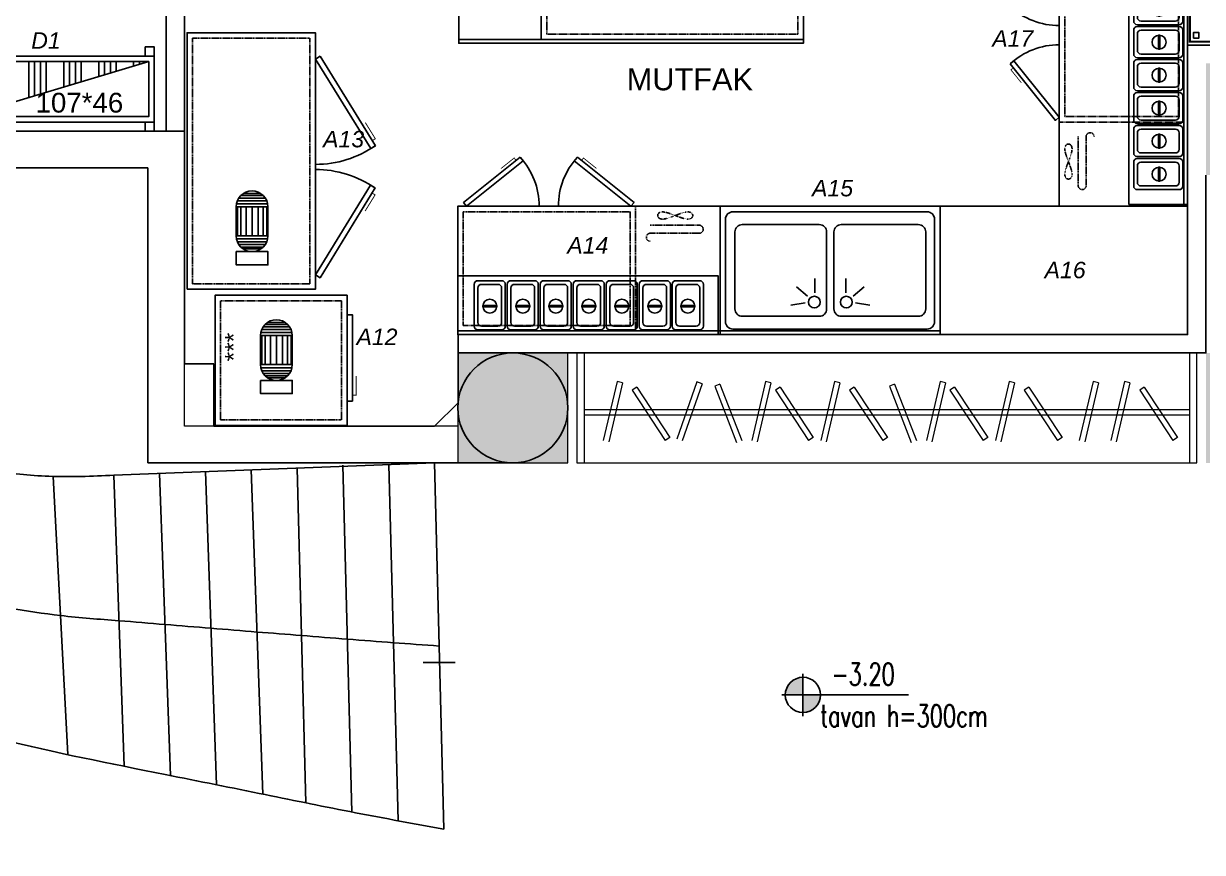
# Model space of a CAD drawing. Header units: centimetres. Extents: x 25718 to 30447, y -4730 to -3356.
# Drawn here: x 27321 to 27964, y -4129 to -3677 of the extents above; entities that cross this region are included whole.
import ezdxf

# ---------------------------------------------------------------- set-up
doc = ezdxf.new("R2010")
doc.units = ezdxf.units.CM
doc.linetypes.add('DASHED', pattern=[0.75, 0.5, -0.25])
doc.linetypes.add('DUZ', pattern=[500, 500])
for name, color, linetype in [('-DWG_ANA', 7, 'Continuous'), ('HANE_betonarme', 6, 'Continuous'), ('HANE_duvar', 4, 'Continuous'), ('HANE_merdiven', 3, 'Continuous'), ('Kıtc-002 Çizgi', 7, 'Continuous'), ('Kıtc-006 Yazı 001', 1, 'Continuous'), ('Kıtc-041 İstif Rafı', 7, 'Continuous'), ('MEKSO', 7, 'Continuous'), ('mn-kot', 2, 'Continuous'), ('S2000-002 Çizgi', 7, 'Continuous')]:
    doc.layers.add(name, color=color, linetype=linetype)
doc.layers.add('HANE_tarama2', color=8, linetype='DUZ', lineweight=9)
doc.layers.add('mn-tefris', color=241, linetype='Continuous', lineweight=20)
doc.styles.add('ROMANS', font='romanstw.shx', dxfattribs={"width": 0.85})
doc.styles.get("Standard").update_dxf_attribs({"font": 'arial.ttf'})

# ---------------------------------------------------------------- blocks, each defined once
blk = doc.blocks.new('akkot')
h = blk.add_hatch(color=256)
h.paths.add_polyline_path([(0, 9.6, 0.414214), (-9.6, 0), (0, 0)])
h.paths.add_polyline_path([(0, -9.6, 0.414214), (9.6, 0), (0, 0)])
for p, q in [((0, 11.55), (0, -11.55)), ((57.6, 0), (-11.55, 0))]:
    blk.add_line(p, q)
blk.add_circle((0, 0), 9.6)
at = {"style": 'ROMANS', "width": 0.7}
for tag, p in [('INCE-KOT', (15.6, 4.8)), ('KABA-KOT', (15.6, -16.8))]:
    blk.add_attdef(tag, p, '', height=12, dxfattribs=at)
blk = doc.blocks.new('A$C72F735DC')
at = {"layer": 'Kıtc-002 Çizgi'}
for p, q in [((188, 95.82), (0, 95.82)), ((155.17, 33.58), (155, 32.84)), ((155, 32.84), (155.17, 32.11)), ((155.66, 34.22), (155.17, 33.58)), ((156.47, 34.67), (155.66, 34.22)), ((157.62, 34.85), (156.47, 34.67)), ((159.07, 34.67), (157.62, 34.85)), ((160.78, 34.22), (159.07, 34.67)), ((162.64, 33.58), (160.78, 34.22)), ((164.59, 32.84), (162.64, 33.58)), ((162.64, 32.11), (164.59, 32.84)), ((164.59, 32.84), (166.54, 33.58)), ((166.54, 32.11), (164.59, 32.84)), ((166.54, 33.58), (168.4, 34.22)), ((168.4, 34.22), (170.1, 34.67)), ((170.1, 34.67), (171.56, 34.85)), ((171.56, 34.85), (172.7, 34.67)), ((172.7, 34.67), (173.52, 34.22)), ((173.52, 34.22), (174.01, 33.58)), ((174.01, 33.58), (174.17, 32.84)), ((174.17, 32.84), (174.01, 32.11)), ((155.17, 32.11), (155.66, 31.47)), ((155.66, 31.47), (156.47, 31.01)), ((156.47, 31.01), (157.62, 30.84)), ((157.62, 30.84), (159.07, 31.01)), ((159.07, 31.01), (160.78, 31.47)), ((160.78, 31.47), (162.64, 32.11)), ((168.4, 31.47), (166.54, 32.11)), ((170.1, 31.01), (168.4, 31.47)), ((171.56, 30.84), (170.1, 31.01)), ((172.7, 31.01), (171.56, 30.84)), ((173.52, 31.47), (172.7, 31.01)), ((174.01, 32.11), (173.52, 31.47))]:
    blk.add_line(p, q, dxfattribs=at)
for points in [[(188, 27.82), (188, 97.82), (0, 97.82), (0, 27.82)], [(36.69, 0.15), (2.46, 25.76), (4, 27.82), (38.23, 2.2)], [(62.06, 0), (96.17, 25.77), (94.62, 27.82), (60.51, 2.05)], [(108.04, 0), (142.15, 25.77), (140.6, 27.82), (106.49, 2.05)]]:
    blk.add_lwpolyline(points, close=True, dxfattribs=at)
at = {"layer": 'Kıtc-002 Çizgi', "linetype": 'DASHED'}
blk.add_lwpolyline([(140, 92.82), (3, 92.82), (3, 30.82), (140, 30.82)], close=True, dxfattribs=at)
at = {"layer": 'Kıtc-002 Çizgi'}
blk.add_lwpolyline([(143, 95.82), (143, 27.82)], dxfattribs=at)
for points in [[(177.67, 42.5), (151, 42.5, -1), (151, 46.84)], [(151, 38.15), (177.67, 38.15, 1), (177.67, 42.5)]]:
    blk.add_lwpolyline(points, format="xyb", dxfattribs=at)
at = {"layer": 'Kıtc-002 Çizgi', "const_width": 0.428}
for points in [[(34.44, 1.84), (33.45, 0.51), (27.79, 4.74), (26.35, 5.83)], [(64.3, 1.7), (65.3, 0.38), (70.93, 4.63), (72.38, 5.72)], [(110.28, 1.7), (111.28, 0.38), (116.91, 4.63), (118.36, 5.72)]]:
    blk.add_lwpolyline(points, dxfattribs=at)
at = {"layer": 'Kıtc-002 Çizgi'}
for centre, start, end in [((4, 27.82), 319.75503, 0), ((94.62, 27.82), 180, 220.50921), ((140.6, 27.82), 180, 220.50921)]:
    blk.add_arc(centre, 42.75, start, end, dxfattribs=at)
blk = doc.blocks.new('A$C01E77913')
at = {"layer": 'MEKSO'}
for points in [[(2, 26.8), (15, 26.8, -0.414214), (17, 24.8), (17, 2, -0.414214), (15, 0), (2, 0, -0.414214), (0, 2), (0, 24.8, -0.414214)], [(4, 24.8), (13, 24.8, -0.414214), (15, 22.8), (15, 4, -0.414214), (13, 2), (4, 2, -0.414214), (2, 4), (2, 22.8, -0.414214)]]:
    blk.add_lwpolyline(points, format="xyb", close=True, dxfattribs=at)
blk.add_lwpolyline([(4.71, 14.27), (12.21, 14.27), (12.21, 13.52), (4.71, 13.52)], close=True, dxfattribs=at)
blk.add_circle((8.46, 13.87), 3.82, dxfattribs=at)
blk = doc.blocks.new('A$C357E3BED')
at = {"layer": 'Kıtc-002 Çizgi'}
blk.add_lwpolyline([(142, 32), (0, 32), (0, 0), (142, 0)], close=True, dxfattribs=at)
at = {"layer": 'Kıtc-002 Çizgi', "xscale": -1}
for p in [(25.91, 2.6), (43.91, 2.6), (61.91, 2.6), (79.91, 2.6), (97.91, 2.6), (115.91, 2.6), (133.91, 2.6)]:
    blk.add_blockref('A$C01E77913', p, dxfattribs=at)
blk = doc.blocks.new('A$C36FB6ECB')
at = {"layer": 'Kıtc-002 Çizgi'}
blk.add_line((143, 94.83), (0, 94.83), dxfattribs=at)
at = {"layer": 'Kıtc-002 Çizgi', "linetype": 'DASHED', "ltscale": 0.1}
for p, q in [((109.17, 32.59), (109, 31.86)), ((109.66, 33.23), (109.17, 32.59)), ((110.47, 33.69), (109.66, 33.23)), ((111.62, 33.86), (110.47, 33.69)), ((113.07, 33.69), (111.62, 33.86)), ((114.78, 33.23), (113.07, 33.69)), ((116.64, 32.59), (114.78, 33.23)), ((118.59, 31.86), (116.64, 32.59)), ((118.59, 31.86), (120.54, 32.59)), ((120.54, 32.59), (122.4, 33.23)), ((122.4, 33.23), (124.1, 33.69)), ((124.1, 33.69), (125.56, 33.86)), ((125.56, 33.86), (126.7, 33.69)), ((126.7, 33.69), (127.52, 33.23)), ((127.52, 33.23), (128.01, 32.59)), ((128.01, 32.59), (128.17, 31.86)), ((109, 31.86), (109.17, 31.12)), ((109.17, 31.12), (109.66, 30.48)), ((109.66, 30.48), (110.47, 30.03)), ((110.47, 30.03), (111.62, 29.86)), ((111.62, 29.86), (113.07, 30.03)), ((113.07, 30.03), (114.78, 30.48)), ((114.78, 30.48), (116.64, 31.12)), ((116.64, 31.12), (118.59, 31.86)), ((120.54, 31.12), (118.59, 31.86)), ((122.4, 30.48), (120.54, 31.12)), ((124.1, 30.03), (122.4, 30.48)), ((125.56, 29.86), (124.1, 30.03)), ((126.7, 30.03), (125.56, 29.86)), ((127.52, 30.48), (126.7, 30.03)), ((128.01, 31.12), (127.52, 30.48)), ((128.17, 31.86), (128.01, 31.12))]:
    blk.add_line(p, q, dxfattribs=at)
at = {"layer": 'Kıtc-002 Çizgi'}
for points in [[(143, 26.83), (143, 96.83), (0, 96.83), (0, 26.83)], [(34.05, 0), (3.15, 24.77), (4.8, 26.83), (35.7, 2.06)], [(65.2, 0), (96.1, 24.77), (94.44, 26.83), (63.55, 2.06)]]:
    blk.add_lwpolyline(points, close=True, dxfattribs=at)
at = {"layer": 'Kıtc-002 Çizgi', "linetype": 'DASHED'}
blk.add_lwpolyline([(94, 91.83), (3, 91.83), (3, 29.83), (94, 29.83)], close=True, dxfattribs=at)
blk.add_lwpolyline([(97, 94.83), (97, 26.83)], dxfattribs=at)
for points in [[(131.67, 41.51), (105, 41.51, -1), (105, 45.86)], [(105, 37.17), (131.67, 37.17, 1), (131.67, 41.51)]]:
    blk.add_lwpolyline(points, format="xyb", dxfattribs=at)
at = {"layer": 'Kıtc-002 Çizgi', "const_width": 0.44}
for points in [[(31.79, 1.81), (30.72, 0.48), (25.05, 5.03), (23.6, 6.19)], [(67.46, 1.81), (68.52, 0.48), (74.19, 5.03), (75.64, 6.19)]]:
    blk.add_lwpolyline(points, dxfattribs=at)
at = {"layer": 'Kıtc-002 Çizgi'}
for centre, start, end in [((4.8, 26.83), 317.45675, 0), ((94.44, 26.83), 180, 222.54325)]:
    blk.add_arc(centre, 39.6, start, end, dxfattribs=at)
blk = doc.blocks.new('A$C2A1F5D68')
at = {"layer": 'Kıtc-002 Çizgi'}
for p, q in [((46.18, 52.76), (38.37, 53.87)), ((73.5, 52.76), (81.31, 53.87)), ((47.41, 48.95), (41.31, 43.95)), ((51.32, 47.29), (51.32, 39.4)), ((68.36, 47.29), (68.36, 39.4)), ((72.27, 48.95), (78.36, 43.95))]:
    blk.add_line(p, q, dxfattribs=at)
for points in [[(0, 0), (120, 0), (120, 70), (0, 70)], [(0, 68), (120, 68), (120, 70), (0, 70)]]:
    blk.add_lwpolyline(points, close=True, dxfattribs=at)
for points in [[(7, 3), (113, 3, 0.414214), (117, 7), (117, 63, 0.414214), (113, 67), (7, 67, 0.414214), (3, 63), (3, 7, 0.414214)], [(53.84, 10), (11.84, 10, -0.414214), (7.84, 14), (7.84, 56, -0.414214), (11.84, 60), (53.84, 60, -0.414214), (57.84, 56), (57.84, 14, -0.414214)], [(65.84, 10), (107.84, 10, 0.414214), (111.84, 14), (111.84, 56, 0.414214), (107.84, 60), (65.84, 60, 0.414214), (61.84, 56), (61.84, 14, 0.414214)]]:
    blk.add_lwpolyline(points, format="xyb", close=True, dxfattribs=at)
for centre in [(51.13, 52.26), (68.55, 52.26)]:
    blk.add_circle(centre, 3.19, dxfattribs=at)
blk = doc.blocks.new('A$C6D232EF7')
at = {"layer": 'Kıtc-041 İstif Rafı'}
h = blk.add_hatch(dxfattribs=at)
h.set_pattern_fill('ANSI34', color=254, angle=45)
h.set_pattern_definition([(90, (8635.455, 5564.05), (-19.05, 4e-15), []), (90, (8638.63, 5567.225), (-19.05, 4e-15), []), (90, (8641.805, 5570.4), (-19.05, 4e-15), []), (90, (8644.98, 5573.575), (-19.05, 4e-15), [])])
h.paths.add_polyline_path([(103, 38), (3, 38), (3, 8)])
blk.add_line((3, 8), (103, 38), dxfattribs=at)
for points in [[(5, 46), (5, 41), (0, 41), (0, 46)], [(101, 46), (101, 41), (106, 41), (106, 46)], [(0, 5), (0, 41), (106, 41), (106, 5)], [(3, 8), (3, 38), (103, 38), (103, 8)], [(5, 0), (5, 5), (0, 5), (0, 0)], [(101, 0), (101, 5), (106, 5), (106, 0)]]:
    blk.add_lwpolyline(points, close=True, dxfattribs=at)
blk.add_text('107*46', height=10.8, dxfattribs=at).set_placement((41.24, 10.14))
blk = doc.blocks.new('A$C58414264')
at = {"layer": 'Kıtc-002 Çizgi', "color": 4}
for p, q in [((25.52, 52.33), (41.48, 52.33)), ((26.32, 53.82), (40.68, 53.82)), ((27.39, 55.13), (39.61, 55.13)), ((28.7, 56.2), (38.3, 56.2)), ((25.03, 50.71), (41.97, 50.71)), ((25.03, 31.49), (41.97, 31.49)), ((25.52, 29.87), (41.48, 29.87)), ((26.32, 28.38), (40.68, 28.38)), ((27.39, 27.07), (39.61, 27.07)), ((28.7, 26), (38.3, 26))]:
    blk.add_line(p, q, dxfattribs=at)
at = {"layer": 'Kıtc-002 Çizgi'}
for points in [[(72, 0), (72, 71), (0, 71), (0, 0)], [(75, 13.28), (75, 60.28), (72, 60.28), (72, 13.28)]]:
    blk.add_lwpolyline(points, close=True, dxfattribs=at)
at = {"layer": 'Kıtc-002 Çizgi', "linetype": 'DASHED'}
blk.add_lwpolyline([(69, 3), (69, 68), (3, 68), (3, 3)], close=True, dxfattribs=at)
at = {"layer": 'Kıtc-002 Çizgi', "color": 4}
for points in [[(24.86, 33.18), (24.86, 49.02), (42.14, 49.02), (42.14, 33.18)], [(25.52, 33.18), (25.52, 49.02), (27.39, 49.02), (27.39, 33.18)], [(27.39, 33.18), (27.39, 49.02), (30.19, 49.02), (30.19, 33.18)], [(30.19, 33.18), (30.19, 49.02), (33.5, 49.02), (33.5, 33.18)], [(33.5, 33.18), (33.5, 49.02), (36.81, 49.02), (36.81, 33.18)], [(36.81, 33.18), (36.81, 49.02), (39.61, 49.02), (39.61, 33.18)], [(39.61, 33.18), (39.61, 49.02), (41.48, 49.02), (41.48, 33.18)], [(24.86, 24.54), (24.86, 17.34), (42.14, 17.34), (42.14, 24.54)]]:
    blk.add_lwpolyline(points, close=True, dxfattribs=at)
at = {"layer": 'Kıtc-002 Çizgi', "const_width": 0.5}
blk.add_lwpolyline([(75, 16.57), (76.93, 16.57), (76.93, 24.83), (76.93, 26.95)], dxfattribs=at)
at = {"layer": 'Kıtc-002 Çizgi', "color": 4}
for centre, start, end in [((33.5, 49.02), 0, 180), ((33.5, 33.18), 180, 0)]:
    blk.add_arc(centre, 8.64, start, end, dxfattribs=at)
at = {"layer": 'Kıtc-002 Çizgi'}
blk.add_text('***', height=9.6, rotation=90, dxfattribs=at).set_placement((14.96, 34.92))
blk = doc.blocks.new('A$C36137192')
at = {"layer": 'Kıtc-002 Çizgi', "color": 4}
for p, q in [((22, 72.33), (22, 62.73)), ((23.07, 73.64), (23.07, 61.42)), ((24.38, 74.71), (24.38, 60.34)), ((25.87, 75.51), (25.87, 59.55)), ((27.49, 76), (27.49, 59.05)), ((46.71, 76), (46.71, 59.05)), ((48.33, 75.51), (48.33, 59.55)), ((49.82, 74.71), (49.82, 60.34)), ((51.13, 73.64), (51.13, 61.42)), ((52.2, 72.33), (52.2, 62.73))]:
    blk.add_line(p, q, dxfattribs=at)
at = {"layer": 'Kıtc-002 Çizgi'}
for p, q in [((125.66, 33.03), (76.74, 2.81)), ((125.66, 33.03), (127.24, 30.48)), ((78.32, 0.26), (127.24, 30.48)), ((76.74, 2.81), (78.32, 0.26))]:
    blk.add_line(p, q, dxfattribs=at)
for points in [[(0, 103.03), (140, 103.03), (140, 33.03), (0, 33.03)], [(55.34, 0.41), (6.32, 30.47), (7.89, 33.03), (56.91, 2.97)]]:
    blk.add_lwpolyline(points, close=True, dxfattribs=at)
at = {"layer": 'Kıtc-002 Çizgi', "linetype": 'DASHED'}
blk.add_lwpolyline([(3, 100.03), (137, 100.03), (137, 36.03), (3, 36.03)], close=True, dxfattribs=at)
at = {"layer": 'Kıtc-002 Çizgi', "color": 4}
for points in [[(20.54, 76.17), (13.34, 76.17), (13.34, 58.89), (20.54, 58.89)], [(29.18, 76.17), (45.02, 76.17), (45.02, 58.89), (29.18, 58.89)], [(29.18, 75.51), (45.02, 75.51), (45.02, 73.64), (29.18, 73.64)], [(29.18, 73.64), (45.02, 73.64), (45.02, 70.83), (29.18, 70.83)], [(29.18, 70.83), (45.02, 70.83), (45.02, 67.53), (29.18, 67.53)], [(29.18, 67.53), (45.02, 67.53), (45.02, 64.22), (29.18, 64.22)], [(29.18, 64.22), (45.02, 64.22), (45.02, 61.42), (29.18, 61.42)], [(29.18, 61.42), (45.02, 61.42), (45.02, 59.55), (29.18, 59.55)]]:
    blk.add_lwpolyline(points, close=True, dxfattribs=at)
at = {"layer": 'Kıtc-002 Çizgi', "const_width": 0.5}
for points in [[(52.53, 2.13), (51.52, 0.48), (44.48, 4.8), (42.68, 5.91)], [(81.12, 1.99), (82.14, 0.34), (89.16, 4.68), (90.96, 5.8)]]:
    blk.add_lwpolyline(points, dxfattribs=at)
at = {"layer": 'Kıtc-002 Çizgi', "color": 4}
for centre, start, end in [((29.18, 67.53), 90, 270), ((45.02, 67.53), 270, 90)]:
    blk.add_arc(centre, 8.64, start, end, dxfattribs=at)
at = {"layer": 'Kıtc-002 Çizgi'}
for centre, start, end in [((7.89, 33.03), 325.48839, 0), ((125.66, 33.03), 180, 214.69254)]:
    blk.add_arc(centre, 57.5, start, end, dxfattribs=at)

msp = doc.modelspace()

# ---------------------------------------------------------------- hatches: boundary and pattern name
at = {"layer": 'HANE_tarama2'}
h = msp.add_hatch(dxfattribs=at)
h.set_pattern_fill('JIS_STN_1E', color=256, scale=7, angle=90)
h.set_pattern_definition([(135, (28557.952, -5293.5246), (-4.949747, -4.949747), []), (135, (28557.952, -5288.5896), (-4.949747, -4.949747), [7, -3.5])])
h.paths.add_polyline_path([(27277.46, -4384.64), (27221.46, -4384.64), (27221.46, -4330.64), (27277.46, -4330.64)])
edge = h.paths.add_edge_path()
edge.add_arc((27587.46, -4354.64), 30, 0, 360)
edge = h.paths.add_edge_path()
edge.add_arc((27995.46, -4354.64), 30, 0, 360)
edge = h.paths.add_edge_path()
edge.add_arc((27995.46, -3886.64), 30, 0, 360)
edge = h.paths.add_edge_path()
edge.add_arc((27587.46, -3886.64), 30, 0, 360)
at = {"layer": 'mn-tefris'}
h = msp.add_hatch(color=1, dxfattribs=at)
h.dxf.hatch_style = 1
h.paths.add_polyline_path([(28139.96, -4159.64), (28139.96, -4224.64), (28204.96, -4224.64)])
h.paths.add_polyline_path([(27689.88, -4159.64), (27624.88, -4224.64), (27689.88, -4224.64)])
h.paths.add_polyline_path([(27965.46, -3698.64), (27965.46, -3759.64), (28025.46, -3759.64), (28025.46, -3698.64)])
edge = h.paths.add_edge_path()
edge.add_line((27557.46, -3856.64), (27557.46, -3886.64))
edge.add_arc((27587.46, -3886.64), 30, 90, 180, ccw=False)
edge.add_line((27587.46, -3856.64), (27557.46, -3856.64))
edge = h.paths.add_edge_path()
edge.add_arc((27587.46, -3886.64), 30, 0, 90, ccw=False)
edge.add_line((27617.46, -3886.64), (27617.46, -3856.64))
edge.add_line((27617.46, -3856.64), (27587.46, -3856.64))
edge = h.paths.add_edge_path()
edge.add_line((27587.46, -3916.64), (27617.46, -3916.64))
edge.add_line((27617.46, -3916.64), (27617.46, -3886.64))
edge.add_arc((27587.46, -3886.64), 30, -90, 0, ccw=False)
edge = h.paths.add_edge_path()
edge.add_line((27557.46, -3886.64), (27557.46, -3916.64))
edge.add_line((27557.46, -3916.64), (27587.46, -3916.64))
edge.add_arc((27587.46, -3886.64), 30, 180, 269.99876, ccw=False)
edge = h.paths.add_edge_path()
edge.add_line((27965.46, -3856.64), (27965.46, -3886.64))
edge.add_arc((27995.46, -3886.64), 30, 90, 180, ccw=False)
edge.add_line((27995.46, -3856.64), (27965.46, -3856.64))
edge = h.paths.add_edge_path()
edge.add_arc((27995.46, -3886.64), 30, 0, 90, ccw=False)
edge.add_line((28025.46, -3886.64), (28025.46, -3856.64))
edge.add_line((28025.46, -3856.64), (27995.46, -3856.64))
edge = h.paths.add_edge_path()
edge.add_line((27995.46, -3916.64), (28025.46, -3916.64))
edge.add_line((28025.46, -3916.64), (28025.46, -3886.64))
edge.add_arc((27995.46, -3886.64), 30, -90, 0, ccw=False)
edge = h.paths.add_edge_path()
edge.add_line((27965.46, -3886.64), (27965.46, -3916.64))
edge.add_line((27965.46, -3916.64), (27995.46, -3916.64))
edge.add_arc((27995.46, -3886.64), 30, 180, 270, ccw=False)
edge = h.paths.add_edge_path()
edge.add_line((27965.46, -4324.64), (27965.46, -4354.64))
edge.add_arc((27995.46, -4354.64), 30, 90, 180, ccw=False)
edge.add_line((27995.46, -4324.64), (27965.46, -4324.64))
edge = h.paths.add_edge_path()
edge.add_line((27965.46, -4354.64), (27965.46, -4384.64))
edge.add_line((27965.46, -4384.64), (27995.46, -4384.64))
edge.add_arc((27995.46, -4354.64), 30, 180, 270, ccw=False)
edge = h.paths.add_edge_path()
edge.add_arc((27995.46, -4354.64), 30, 0, 90, ccw=False)
edge.add_line((28025.46, -4354.64), (28025.46, -4324.64))
edge.add_line((28025.46, -4324.64), (27995.46, -4324.64))
edge = h.paths.add_edge_path()
edge.add_line((27995.46, -4384.64), (28025.46, -4384.64))
edge.add_line((28025.46, -4384.64), (28025.46, -4354.64))
edge.add_arc((27995.46, -4354.64), 30, -90, 0, ccw=False)
edge = h.paths.add_edge_path()
edge.add_line((27557.46, -4324.64), (27557.46, -4354.64))
edge.add_arc((27587.46, -4354.64), 30, 90, 180, ccw=False)
edge.add_line((27587.46, -4324.64), (27557.46, -4324.64))
edge = h.paths.add_edge_path()
edge.add_line((27557.46, -4354.64), (27557.46, -4384.64))
edge.add_line((27557.46, -4384.64), (27587.46, -4384.64))
edge.add_arc((27587.46, -4354.64), 30, 180, 270, ccw=False)
edge = h.paths.add_edge_path()
edge.add_line((27587.46, -4384.64), (27617.46, -4384.64))
edge.add_line((27617.46, -4384.64), (27617.46, -4354.64))
edge.add_arc((27587.46, -4354.64), 30, -90, 0, ccw=False)
edge = h.paths.add_edge_path()
edge.add_arc((27587.46, -4354.64), 30, 0, 90, ccw=False)
edge.add_line((27617.46, -4354.64), (27617.46, -4324.64))
edge.add_line((27617.46, -4324.64), (27587.46, -4324.64))

# ---------------------------------------------------------------- linework, layer by layer
at = {"layer": '-DWG_ANA', "color": 0, "const_width": 1.2}
msp.add_lwpolyline([(27956.65, -3686.82), (28031.48, -3686.82), (28031.48, -3640.53), (27956.65, -3640.53)], close=True, dxfattribs=at)
msp.add_lwpolyline([(27958.65, -3684.82), (27958.65, -3681.82), (27961.65, -3681.82), (27961.65, -3684.82), (27958.65, -3684.82)])
at = {"layer": 'HANE_betonarme'}
msp.add_circle((27587.46, -3886.64), 30, dxfattribs=at)
at = {"layer": 'HANE_duvar'}
for p, q in [((27179.95, -3735.64), (27408.46, -3735.64)), ((27408.46, -3735.64), (27408.46, -3862.64)), ((27159.95, -3755.64), (27388.46, -3755.64)), ((27388.46, -3755.64), (27388.46, -3916.64)), ((27408.46, -3862.64), (27424.46, -3862.64)), ((27424.46, -3862.64), (27424.46, -3896.64)), ((27544.82, -3896.64), (27557.58, -3883.87)), ((27424.46, -3896.64), (27544.82, -3896.64)), ((27388.46, -3916.64), (27587.46, -3916.64)), ((27544.82, -3916.64), (27544.82, -3916.64))]:
    msp.add_line(p, q, dxfattribs=at)
for points in [[(28333.12, -3688.64), (27955.46, -3688.64), (27955.46, -3846.64), (27557.58, -3846.64), (27557.58, -3883.87)], [(27965.46, -3759.64), (27965.46, -3856.64), (27557.46, -3856.64)]]:
    msp.add_lwpolyline(points, dxfattribs=at)
at = {"layer": 'HANE_merdiven'}
msp.add_line((27538.66, -4025.65), (27555.98, -4025.65), dxfattribs=at)
for points in [[(27544.82, -3916.64), (27369.82, -3923.35)], [(27419.78, -3921.43), (27425.89, -4092.3)], [(27444.76, -3920.47), (27451.09, -4097.39)], [(27469.82, -3919.51), (27474.61, -4102.16)], [(27494.78, -3917.9), (27499.75, -4107.15)], [(27519.79, -3917.6), (27524.88, -4111.92)], [(27544.82, -3916.64), (27549.83, -4116.57)], [(27336.73, -3924.05), (27344.82, -4075.73)], [(27369.82, -3923.35), (27375.5, -4082.21)], [(27394.8, -3922.39), (27400.69, -4087.25)]]:
    msp.add_lwpolyline(points, dxfattribs=at)
for points, knots in [([(27369.82, -3923.35), (27357.99, -3923.9), (27335.56, -3924.96), (27292.38, -3919.66), (27260.82, -3917.64), (27239.82, -3918.71)], [0, 0, 0, 0, 35.458327, 67.218111, 130.243504, 130.243504, 130.243504, 130.243504]), ([(27547.32, -4016.6), (27538.99, -4015.99), (27522.31, -4014.76), (27497.27, -4012.89), (27472.47, -4010.83), (27447.65, -4008.95), (27422.84, -4006.85), (27397.74, -4004.84), (27370.4, -4002.54), (27342.02, -4000.56), (27312.73, -3995.83), (27284.85, -3991.33), (27266.09, -3988.83), (27256.84, -3988.18)], [0, 0, 0, 0, 25.059508, 50.190332, 75.332828, 99.695061, 124.869731, 150.042143, 175.213726, 207.217169, 235.308538, 264.143931, 291.988187, 291.988187, 291.988187, 291.988187]), ([(27549.83, -4116.51), (27533.76, -4113.57), (27501.24, -4107.61), (27450.69, -4097.28), (27386.07, -4084.28), (27326.71, -4072.6), (27285.56, -4061.73), (27274.22, -4059.15)], [0, 0, 0, 0, 48.997254, 99.186454, 154.800591, 246.607465, 281.330925, 281.330925, 281.330925, 281.330925])]:
    msp.add_open_spline(points, degree=3, knots=knots, dxfattribs=at)
at = {"layer": 'HANE_tarama2'}
msp.add_lwpolyline([(27617.46, -3916.64), (27617.46, -3856.64), (27557.46, -3856.64), (27557.46, -3916.64)], close=True, dxfattribs=at)
at = {"layer": 'mn-tefris'}
for p, q in [((27626.46, -3856.64), (27626.46, -3916.64)), ((27956.46, -3856.64), (27956.46, -3916.64)), ((27644.29, -3872.31), (27636.82, -3904.46)), ((27647.21, -3872.99), (27639.74, -3905.13)), ((27647.21, -3872.99), (27644.29, -3872.31)), ((27655.04, -3875.27), (27652.53, -3876.92)), ((27655.04, -3875.27), (27673.15, -3902.86)), ((27687.89, -3872.5), (27677, -3903.65)), ((27690.72, -3873.49), (27679.83, -3904.64)), ((27690.72, -3873.49), (27687.89, -3872.5)), ((27700.45, -3873.67), (27697.65, -3874.75)), ((27697.65, -3874.75), (27709.53, -3905.54)), ((27700.45, -3873.67), (27712.33, -3904.46)), ((27725.31, -3872.31), (27717.83, -3904.46)), ((27728.23, -3872.99), (27720.76, -3905.13)), ((27728.23, -3872.99), (27725.31, -3872.31)), ((27733.18, -3875.27), (27730.67, -3876.92)), ((27733.18, -3875.27), (27751.28, -3902.86)), ((27762.92, -3872.31), (27755.45, -3904.46)), ((27765.85, -3872.99), (27758.37, -3905.13)), ((27765.85, -3872.99), (27762.92, -3872.31)), ((27773.68, -3875.27), (27771.17, -3876.92)), ((27773.68, -3875.27), (27791.79, -3902.86)), ((27795.67, -3873.67), (27792.87, -3874.75)), ((27792.87, -3874.75), (27804.75, -3905.54)), ((27795.67, -3873.67), (27807.55, -3904.46)), ((27820.53, -3872.31), (27813.05, -3904.46)), ((27823.45, -3872.99), (27815.97, -3905.13)), ((27823.45, -3872.99), (27820.53, -3872.31)), ((27828.39, -3875.27), (27825.89, -3876.92)), ((27828.39, -3875.27), (27846.5, -3902.86)), ((27858.14, -3872.31), (27850.67, -3904.46)), ((27861.06, -3872.99), (27853.59, -3905.13)), ((27861.06, -3872.99), (27858.14, -3872.31)), ((27868.9, -3875.27), (27866.39, -3876.92)), ((27868.9, -3875.27), (27887, -3902.86)), ((27903.89, -3872.31), (27896.42, -3904.46)), ((27906.81, -3872.99), (27899.34, -3905.13)), ((27906.81, -3872.99), (27903.89, -3872.31)), ((27921.1, -3872.31), (27913.63, -3904.46)), ((27924.02, -3872.99), (27916.55, -3905.13)), ((27924.02, -3872.99), (27921.1, -3872.31)), ((27931.85, -3875.27), (27929.34, -3876.92)), ((27931.85, -3875.27), (27949.96, -3902.86)), ((27652.53, -3876.92), (27670.64, -3904.5)), ((27730.67, -3876.92), (27748.78, -3904.5)), ((27771.17, -3876.92), (27789.28, -3904.5)), ((27825.89, -3876.92), (27843.99, -3904.5)), ((27866.39, -3876.92), (27884.5, -3904.5)), ((27929.34, -3876.92), (27947.45, -3904.5)), ((27956.46, -3887.64), (27626.46, -3887.64)), ((27956.46, -3890.64), (27626.46, -3890.64)), ((27673.15, -3902.86), (27670.64, -3904.5)), ((27751.28, -3902.86), (27748.78, -3904.5)), ((27791.79, -3902.86), (27789.28, -3904.5)), ((27846.5, -3902.86), (27843.99, -3904.5)), ((27887, -3902.86), (27884.5, -3904.5)), ((27949.96, -3902.86), (27947.45, -3904.5))]:
    msp.add_line(p, q, dxfattribs=at)
msp.add_lwpolyline([(27557.46, -3896.64), (27408.46, -3896.64), (27408.46, -3735.64)], dxfattribs=at)
for points in [[(27617.46, -3916.64), (27617.46, -3856.64), (27557.46, -3856.64), (27557.46, -3916.64)], [(27622.46, -3856.64), (27622.46, -3916.64), (27960.46, -3916.64), (27960.46, -3856.64)]]:
    msp.add_lwpolyline(points, close=True, dxfattribs=at)
at = {"layer": 'S2000-002 Çizgi'}
for points in [[(27398.46, -3578.64), (27398.46, -3735.64)], [(27408.46, -3578.64), (27408.46, -3735.64)]]:
    msp.add_lwpolyline(points, dxfattribs=at)
msp.add_lwpolyline([(27820.46, -3776.64), (27955.46, -3776.64), (27955.46, -3846.64), (27820.46, -3846.64)], close=True, dxfattribs=at)

# ---------------------------------------------------------------- block references
at = {"layer": 'Kıtc-002 Çizgi'}
for name, p, rotation in [('A$C72F735DC', (27745.96, -3589.82), 180), ('A$C36FB6ECB', (27858.63, -3633.64), 270), ('A$C357E3BED', (27923.46, -3633.64), 270)]:
    msp.add_blockref(name, p, dxfattribs=dict(at, rotation=rotation))
at = {"layer": 'Kıtc-002 Çizgi', "xscale": -1, "rotation": 180}
for name, p in [('A$C36FB6ECB', (27557.46, -3749.81)), ('A$C357E3BED', (27557.46, -3814.64))]:
    msp.add_blockref(name, p, dxfattribs=at)
at = {"layer": 'Kıtc-041 İstif Rafı', "color": 1, "rotation": 90}
msp.add_blockref('A$C36137192', (27512.82, -3821.93), dxfattribs=at)
at = {"layer": 'Kıtc-041 İstif Rafı'}
msp.add_blockref('A$C6D232EF7', (27285.95, -3735.64), dxfattribs=at)
at = {"layer": 'mn-kot'}
ref = msp.add_blockref('akkot', (27745.66, -4043.24), dxfattribs=at)
ref.add_attrib('INCE-KOT', 'tavan h=300cm', (27755.07, -4060.7), dxfattribs={"layer": '0', "height": 12, "style": 'ROMANS', "width": 0.7})
ref.add_attrib('KABA-KOT', '-3.20', (27761.26, -4037.98), dxfattribs={"layer": '0', "height": 12, "style": 'ROMANS', "width": 0.7})
at = {"layer": 'S2000-002 Çizgi', "rotation": 180}
msp.add_blockref('A$C2A1F5D68', (27820.46, -3776.64), dxfattribs=at)
at = {"layer": 'S2000-002 Çizgi'}
msp.add_blockref('A$C58414264', (27425.05, -3896.2), dxfattribs=at)

# ---------------------------------------------------------------- texts
at = {"layer": 'Kıtc-006 Yazı 001'}
msp.add_text('MUTFAK', height=12, dxfattribs=at).set_placement((27649.58, -3713.35))
at = {"layer": 'S2000-002 Çizgi', "char_height": 9, "attachment_point": 1}
for s, insert in [('{\\f@Arial Unicode MS|b0|i1|c162|p34;\\C1;D1}', (27324.82, -3681.68)), ('{\\f@Arial Unicode MS|b0|i1|c162|p34;\\C1;A17}', (27848.92, -3680.6)), ('{\\f@Arial Unicode MS|b0|i1|c162|p34;\\C1;A13}', (27483.99, -3735.47)), ('{\\f@Arial Unicode MS|b0|i1|c162|p34;\\C1;A15}', (27750.66, -3762.21)), ('{\\f@Arial Unicode MS|b0|i1|c162|p34;\\C1;A14}', (27617.18, -3793.46)), ('{\\f@Arial Unicode MS|b0|i1|c162|p34;\\C1;A16}', (27877.5, -3806.9)), ('{\\f@Arial Unicode MS|b0|i1|c162|p34;\\C1;A12}', (27502.22, -3843.38))]:
    msp.add_mtext_dynamic_manual_height_columns(s, width=182.7532, gutter_width=50, heights=[0], dxfattribs=dict(at, insert=insert))

doc.saveas('drawing.dxf')
